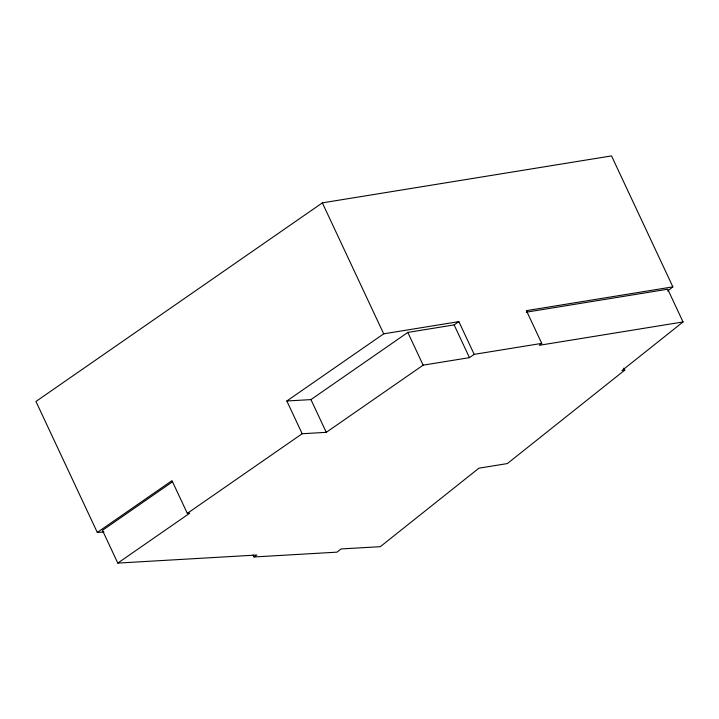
<?xml version="1.0" encoding="UTF-8"?>
<svg xmlns="http://www.w3.org/2000/svg" width="719" height="719" viewBox="0 0 719 719"><rect width="100%" height="100%" fill="white"/><g stroke="black" fill="none" stroke-linecap="round" stroke-linejoin="round"><path stroke-width="1.08" d="M103.976 532.051L97.299 532.437L35.95 401.472L322.355 202.866L611.527 155.906L672.876 286.863L526.416 310.644L541.749 343.385L539.376 345.282L683.05 321.95L667.717 289.209L526.245 312.181M667.654 291.015L672.876 286.863M683.05 321.95L621.971 370.564L624.757 370.114L623.822 368.128M624.757 370.114L507.362 463.566L478.908 468.186L380.306 546.674L341.067 548.948L337.049 552.147L254.023 556.964L253.088 554.987M97.299 532.437L171.994 480.643L187.326 513.375L189.681 513.24L117.79 563.094L102.458 530.352L172.506 481.784M474.189 354.359L469.462 357.64L423.14 365.162L326.273 432.335L302.169 433.737L286.836 400.995L383.694 333.823L458.857 321.618L474.189 354.359L541.749 343.385M286.836 400.995L310.941 399.602L407.808 332.421L454.129 324.898L458.857 321.618M187.326 513.375L302.169 433.737M254.023 556.964L256.827 555.023L117.79 563.094M454.129 324.898L469.462 357.64M407.808 332.421L423.14 365.162M322.355 202.866L383.694 333.823M310.941 399.602L326.273 432.335"/></g></svg>
